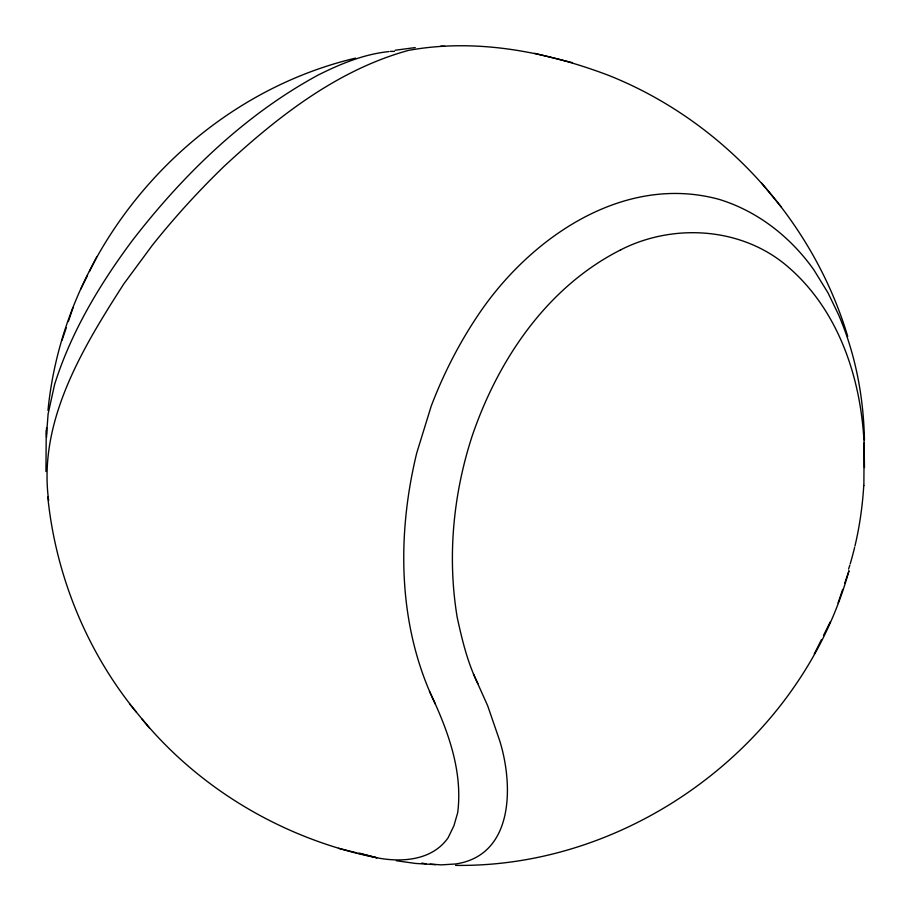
<?xml version="1.0" encoding="UTF-8"?>
<svg xmlns="http://www.w3.org/2000/svg" width="911" height="911" viewBox="0 0 911 911"><rect width="100%" height="100%" fill="white"/><g stroke="black" fill="none" stroke-linecap="round" stroke-linejoin="round"><path stroke-width="1.37" d="M46.233 430.436L45.96 471.511M863.867 485.517L864.152 443.008L864.459 467.537M46.541 427.566L46.586 437.269M47.987 410.405C64.294 244 192.802 96.589 355.541 58.133M455.58 865.382C632.917 867.807 801.646 741.839 848.984 570.741L844.691 583.393M62.016 340.258L66.309 327.607M68.325 321.572L72.948 307.952M838.052 603.048L842.675 589.428M80.692 289.22L87.513 275.486M89.483 271.501L96.714 256.982M814.286 654.018L821.517 639.499M823.487 635.514L830.308 621.78M864.448 439.842C863.56 397.082 855.554 354.06 838.541 314.694L827.985 292.807L813.887 269.907C790.885 237.384 758.146 211.511 719.872 199.611L719.565 199.498C624.263 173.136 531.067 237.133 479.368 313.247L479.243 313.418C459.611 342.308 443.611 373.521 431.199 406.147L416.714 453.074C396.638 535.645 397.708 626.597 435.412 704.123M847.731 336.432C812.578 219.3 722.332 120.673 608.707 75.408C545.564 51.46 475.61 38.114 408.447 50.401C337.389 69.942 277.627 116.756 224.402 166.041L224.231 166.201C198.621 190.946 174.605 217.33 152.388 245.184L123.782 283.947C82.81 347.729 37.898 421.36 48.647 500.435M46.541 434.615L48.101 413.958L54.614 384.442C71.126 331.9 99.846 284.107 132.607 240.174L132.949 239.741C183.646 174.252 244.558 115.093 317.723 75.283L318.246 74.998C340.498 63.895 363.945 54.125 388.906 51.597M864.118 443.145C860.906 378.156 838.644 310.366 788.061 266.877C742.465 227.329 673.912 222.774 620.915 249.739L620.38 250.024C547.055 287.181 498.306 359.503 472.285 435.652L472.103 436.187C453.234 494.183 447.221 556.519 457.106 616.827L457.231 617.521C462.162 640.069 467.594 662.912 477.933 683.683M620.38 250.024L620.915 249.739M395.169 50.242L415.211 47.588M390.284 51.392L394.44 51.346M435.754 864.664L415.632 863.446L396.308 860.747M440.901 46.119L444.864 46.359M430.14 864.106L441.368 864.869L455.659 863.97C514.613 855.201 513.36 783.893 499.547 740.256L487.658 705.718L473.458 674.049M142.082 719.109C201.149 790.497 285.747 839.543 376.448 857.695L376.858 857.763C401.808 862.671 432.269 860.496 448.121 837.733L453.883 825.867L457.675 812.771C463.118 770.455 447.335 728.948 429.491 691.392M357.909 853.106L376.858 857.763M421.793 863.059L425.927 863.81M534.552 53.305L553.091 57.894M554.446 58.202L572.484 62.677M338.516 848.323L356.554 852.798M359.697 853.22L376.528 857.707M781.41 207.07L761.573 183.02M47.793 496.996C55.696 575.08 86.522 651.035 136.183 711.89M129.59 703.93L149.427 727.98M863.765 485.483A315.354 223.013 75 0 1 854.939 546.11M854.609 547.488A315.354 223.013 75 0 1 850.225 563.761M849.826 565.093A315.354 223.013 75 0 1 848.596 569.068"/></g></svg>
